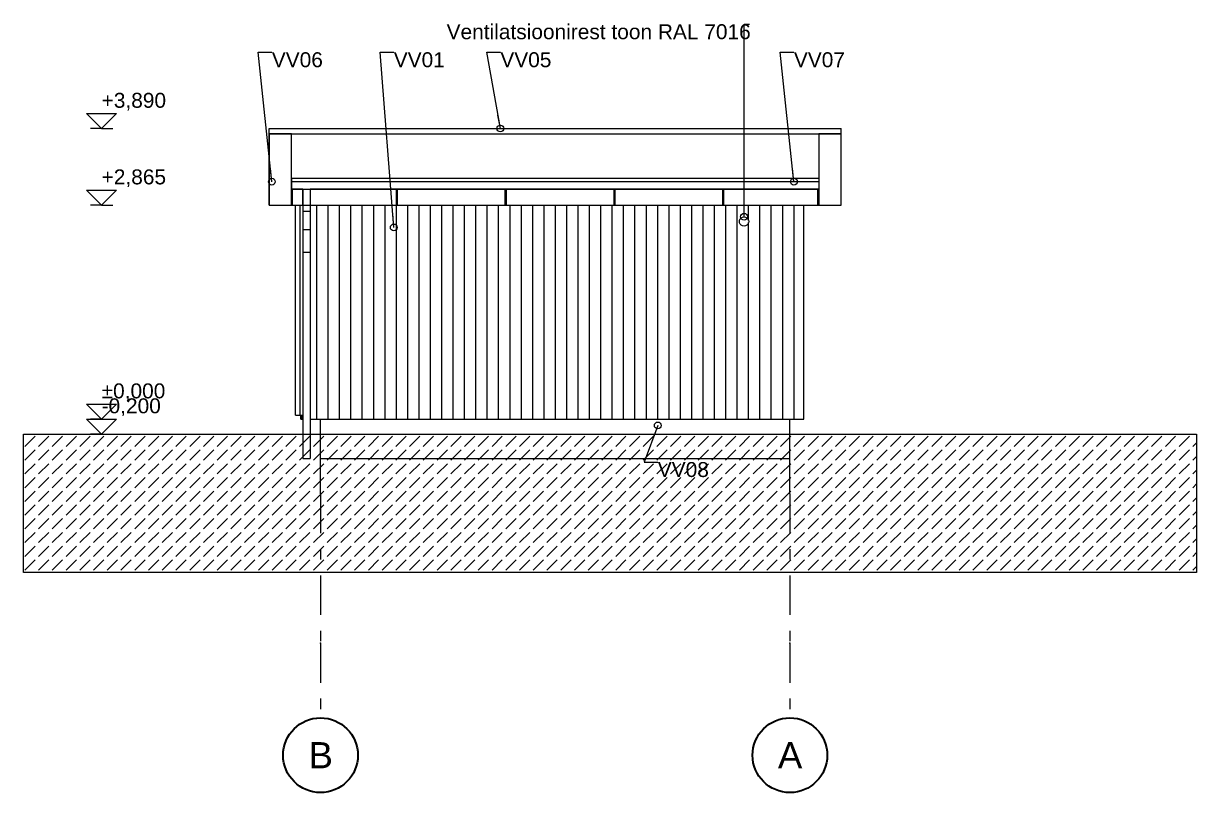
# Model space of a CAD drawing. Header units: millimetres. Extents: x 745166 to 884669, y -5000 to 15056.
# Drawn here: x 797083 to 812778, y -5000 to 5296 of the extents above; entities that cross this region are included whole.
import ezdxf

# ---------------------------------------------------------------- set-up
doc = ezdxf.new("R2010")
doc.units = ezdxf.units.MM
doc.header["$MEASUREMENT"] = 0
doc.linetypes.add('Double Dashed', pattern=[1093.611073, 529.166651, -211.666656, 141.111112, -211.666656])
for name, color, linetype, lineweight in [('New_0_Pen_No__1', 7, 'Continuous', 13), ('New_2D Drafting - General_Pen_No__1', 7, 'Continuous', 13), ('New_Annotation - Label_Pen_No__1', 7, 'Continuous', 13), ('New_Dimensioning - General_Pen_No__1', 7, 'Continuous', 13), ('New_Shell - Roof_Pen_No__1', 7, 'Continuous', 13), ('New_Structural - Bearing_Pen_No__1', 7, 'Continuous', 13), ('New_Structural - Grid_Pen_No__1', 7, 'Continuous', 13), ('New_Structural - Grid_Pen_No__7', 7, 'Continuous', 35)]:
    doc.layers.add(name, color=color, linetype=linetype, lineweight=lineweight)
doc.layers.add('New_2D Drafting - General_Pen_No__61', color=7, linetype='Continuous', lineweight=20, true_color=0x6a6a6a)
doc.layers.add('New_Structural - Bearing', color=7, linetype='Continuous')
doc.styles.add('GENERATED_STYLE_1', font='')
doc.styles.get('GENERATED_STYLE_1').set_extended_font_data('Arial')
doc.dimstyles.new('GENERATED_STYLE__1', dxfattribs={"dimtxt": 0.18, "dimasz": 182.4, "dimexe": 0.18, "dimexo": 0.0625, "dimgap": 0, "dimtad": 0, "dimtih": 1, "dimtoh": 1, "dimdec": 4, "dimzin": 0, "dimdsep": 46, "dimcen": 0.09, "dimadec": 0, "dimazin": 0, "dimtfac": 1, "dimtdec": 4, "dimtmove": 0, "dimatfit": 3, "dimldrblk": 'ARROWHEAD_1', "dimfxl": 0, "dimtolj": 1, "dimtzin": 0, "dimarcsym": 0})

# ---------------------------------------------------------------- blocks, each defined once
blk = doc.blocks.new('ARROWHEAD_1')
at = {"color": 0, "linetype": 'Continuous', "lineweight": 0}
blk.add_line((0, 0), (-1, 0), dxfattribs=at)
blk.add_circle((0, 0), 0.25, dxfattribs=at)

msp = doc.modelspace()

# ---------------------------------------------------------------- hatches: boundary and pattern name
at = {"layer": 'New_2D Drafting - General_Pen_No__61', "linetype": 'Continuous', "lineweight": 20, "true_color": 0x6a6a6a}
h = msp.add_hatch(dxfattribs=at)
h.set_pattern_fill('Dashed_0003', color=251, style=0, pattern_type=2)
h.set_pattern_definition([(45, (1555840.9, 0), (-183.84776, 183.84776), [194.99999, -65]), (45, (1555840.9, 183.85), (-183.84776, 183.84776), [194.99999, -65])])
h.paths.add_polyline_path([(797083.4, -200), (812778.2, -200), (812778.2, -2053.8), (797083.4, -2053.8)])
at = {"layer": 'New_Structural - Bearing', "linetype": 'Continuous', "lineweight": 0, "true_color": 0x000000}
h = msp.add_hatch(dxfattribs=at)
h.set_pattern_fill('Plank_Floor_vert_0003', color=18, style=0, pattern_type=2)
h.set_pattern_definition([(90, (1555840.9, 2e-11), (152, 0), [])])
h.paths.add_polyline_path([(800919.5, 2865), (800919.5, 0), (807525.6, 0), (807525.6, 2865)])
h.paths.add_polyline_path([(806662, 2645.5), (806665.1, 2664.8), (806674, 2682.2), (806687.8, 2696.1), (806705.2, 2704.9), (806724.5, 2708), (806743.9, 2704.9), (806761.3, 2696.1), (806775.1, 2682.2), (806784, 2664.8), (806787, 2645.5), (806784, 2626.2), (806775.1, 2608.8), (806761.3, 2594.9), (806743.9, 2586.1), (806724.5, 2583), (806705.2, 2586.1), (806687.8, 2594.9), (806674, 2608.8), (806665.1, 2626.2)], flags=0)

# ---------------------------------------------------------------- linework, layer by layer
at = {"layer": 'New_0_Pen_No__1', "color": 7, "linetype": 'Continuous', "lineweight": 13}
for p, q in [((800669.6, 3226.3), (807725.6, 3226.3)), ((800669.6, 3226.3), (800669.6, 3076.3)), ((807725.6, 3226.3), (807725.6, 3076.3)), ((800669.6, 3076.3), (807725.6, 3076.3)), ((800684.6, 2865), (800684.6, 3076.3)), ((800819.5, 3076.3), (800819.5, 2779.6)), ((800919.5, 3076.3), (800919.5, 2779.6)), ((802074.6, 2865), (802074.6, 3076.3)), ((802089.6, 2865), (802089.6, 3076.3)), ((803529.6, 2865), (803529.6, 3076.3)), ((803529.6, 2865), (803529.6, 3076.3)), ((803544.6, 2865), (803544.6, 3076.3)), ((804984.6, 2865), (804984.6, 3076.3)), ((804984.6, 2865), (804984.6, 3076.3)), ((804999.6, 2865), (804999.6, 3076.3)), ((806439.6, 2865), (806439.6, 3076.3)), ((806454.6, 2865), (806454.6, 3076.3)), ((807710.6, 2865), (807710.6, 3076.3)), ((807725.6, 2865), (807725.6, 3076.3)), ((800634.6, 2865), (802074.6, 2865)), ((802074.6, 2865), (803514.6, 2865)), ((803514.6, 2865), (804954.6, 2865)), ((804954.6, 2865), (806394.6, 2865)), ((800919.5, 2779.6), (800819.5, 2779.6)), ((800819.5, 2779.6), (800819.5, 2533.4)), ((800919.5, 2779.6), (800919.5, 2533.4)), ((800919.5, 2533.4), (800819.5, 2533.4)), ((800819.5, 2533.4), (800819.5, 2228)), ((800919.5, 2533.4), (800919.5, 2228)), ((800819.5, 2228), (800819.5, 2228)), ((800819.5, 2228), (800819.5, -530)), ((800919.5, 2228), (800819.5, 2228)), ((800919.5, 2228), (800919.5, -530)), ((800919.5, 2228), (800919.5, -530)), ((800819.5, -530), (800919.5, -530)), ((800919.5, -530), (800919.5, -530))]:
    msp.add_line(p, q, dxfattribs=at)
at = {"layer": 'New_0_Pen_No__1', "color": 7, "linetype": 'Continuous', "lineweight": 13, "flags": 128}
for points in [[(800369.6, 2865), (800669.6, 2865), (800669.6, 3820), (800369.6, 3820)], [(807725.6, 3178), (800669.6, 3178), (800669.6, 3820), (807725.6, 3820)], [(807725.6, 2865), (808025.6, 2865), (808025.6, 3820), (807725.6, 3820)], [(800819.5, 3076.3), (800669.6, 3076.3), (800669.6, 2865), (800819.5, 2865)], [(800919.5, 2865), (807725.6, 2865), (807725.6, 3076.3), (800919.5, 3076.3)]]:
    msp.add_lwpolyline(points, close=True, dxfattribs=at)
at = {"layer": 'New_2D Drafting - General_Pen_No__1', "color": 7, "linetype": 'Continuous', "lineweight": 13, "flags": 128}
msp.add_lwpolyline([(797083.4, -200), (812778.2, -200), (812778.2, -2053.8), (797083.4, -2053.8)], close=True, dxfattribs=at)
at = {"layer": 'New_Dimensioning - General_Pen_No__1', "color": 7, "linetype": 'Continuous', "lineweight": 13}
for p, q in [((798129, 3890), (797929, 4090)), ((797929, 4090), (798329, 4090)), ((798329, 4090), (798129, 3890)), ((798129, 3890), (797979, 3890)), ((798129, 3890), (798279, 3890)), ((798129, 2865), (797929, 3065)), ((797929, 3065), (798329, 3065)), ((798329, 3065), (798129, 2865)), ((798129, 2865), (797979, 2865)), ((798129, 2865), (798279, 2865)), ((798129, 0), (797929, 200)), ((797929, 200), (798329, 200)), ((798329, 200), (798129, 0)), ((798129, -200), (797929, 0)), ((797929, 0), (798329, 0)), ((798129, 0), (797979, 0)), ((798329, 0), (798129, -200)), ((798129, 0), (798279, 0)), ((798129, -200), (797979, -200)), ((798129, -200), (798279, -200))]:
    msp.add_line(p, q, dxfattribs=at)
at = {"layer": 'New_Shell - Roof_Pen_No__1', "color": 7, "linetype": 'Continuous', "lineweight": 13}
for p, q in [((800369.6, 3820), (800369.6, 3890)), ((800369.6, 3890), (808025.6, 3890)), ((800369.6, 3820), (808025.6, 3820)), ((800369.6, 3820), (800369.6, 3820)), ((800369.6, 2865), (800369.6, 3820)), ((808025.6, 3820), (808025.6, 3890)), ((808025.6, 2865), (808025.6, 3820)), ((800369.6, 2865), (800819.5, 2865)), ((800919.5, 2865), (808025.6, 2865))]:
    msp.add_line(p, q, dxfattribs=at)
at = {"layer": 'New_Structural - Bearing_Pen_No__1', "color": 7, "linetype": 'Continuous', "lineweight": 13}
for p, q in [((800724.9, 50), (800724.9, 2865)), ((800784.2, 50), (800784.2, 2865)), ((807525.6, 0), (807525.6, 2865)), ((806665.1, 2664.8), (806674, 2682.2)), ((806674, 2682.2), (806687.8, 2696.1)), ((806687.8, 2696.1), (806705.2, 2704.9)), ((806705.2, 2704.9), (806724.5, 2708)), ((806724.5, 2708), (806743.9, 2704.9)), ((806743.9, 2704.9), (806761.3, 2696.1)), ((806761.3, 2696.1), (806775.1, 2682.2)), ((806775.1, 2682.2), (806784, 2664.8)), ((806662, 2645.5), (806665.1, 2664.8)), ((806665.1, 2626.2), (806662, 2645.5)), ((806674, 2608.8), (806665.1, 2626.2)), ((806687.8, 2594.9), (806674, 2608.8)), ((806705.2, 2586.1), (806687.8, 2594.9)), ((806724.5, 2583), (806705.2, 2586.1)), ((806743.9, 2586.1), (806724.5, 2583)), ((806761.3, 2594.9), (806743.9, 2586.1)), ((806775.1, 2608.8), (806761.3, 2594.9)), ((806784, 2626.2), (806775.1, 2608.8)), ((806784, 2664.8), (806787, 2645.5)), ((806787, 2645.5), (806784, 2626.2)), ((800724.9, 50), (800784.2, 50)), ((800784.2, 50), (800819.5, 50)), ((800793.9, 0), (800793.9, 50)), ((800793.9, 0), (800810.8, 0)), ((800810.8, 0), (800810.8, 50)), ((800810.8, 0), (800819.5, 0)), ((800919.5, 0), (807525.6, 0)), ((801057.6, -530), (801057.6, 0)), ((807337.6, -530), (807337.6, 0)), ((801057.6, -530), (807337.6, -530))]:
    msp.add_line(p, q, dxfattribs=at)
at = {"layer": 'New_Structural - Grid_Pen_No__1', "color": 7, "linetype": 'Double Dashed', "lineweight": 13}
for p, q in [((801057.6, -1000), (801057.6, 0)), ((807337.6, -1000), (807337.6, 0)), ((801057.6, -1000), (801057.6, -3000)), ((807337.6, -1000), (807337.6, -3000)), ((801057.6, -3000), (801057.6, -4000)), ((807337.6, -3000), (807337.6, -4000))]:
    msp.add_line(p, q, dxfattribs=at)
for p in [(801057.6, -3000), (801057.6, -3000), (807337.6, -3000), (807337.6, -3000)]:
    msp.add_point(p, dxfattribs=at)
at = {"layer": 'New_Structural - Grid_Pen_No__7', "color": 7, "linetype": 'Continuous', "lineweight": 35}
for centre in [(801057.6, -4500), (807337.6, -4500)]:
    msp.add_circle(centre, 500, dxfattribs=at)

# ---------------------------------------------------------------- texts
at = {"layer": 'New_Annotation - Label_Pen_No__1', "color": 7, "linetype": 'Continuous', "lineweight": 13, "char_height": 200, "attachment_point": 1, "style": 'GENERATED_STYLE_1'}
for s, insert in [('\\A1;{\\pql;\\fArial|b0|i0|c0|p34;Ventilatsioonirest toon RAL 701\\fArial|b0|i0|c0|p34;6}', (802744.8, 5285.5)), ('\\A1;{\\pql;\\fArial|b0|i0|c0|p34;VV0\\fArial|b0|i0|c0|p34;6}', (800406.1, 4910.4)), ('\\A1;{\\pql;\\fArial|b0|i0|c0|p34;VV01}', (802037.5, 4910.4)), ('\\A1;{\\pql;\\fArial|b0|i0|c0|p34;VV0\\fArial|b0|i0|c0|p34;5}', (803463.7, 4910.4)), ('\\A1;{\\pql;\\fArial|b0|i0|c0|p34;VV0\\fArial|b0|i0|c0|p34;7}', (807390.9, 4910.4)), ('\\A1;{\\pql;\\fArial|b0|i0|c0|p34;VV0\\fArial|b0|i0|c0|p34;8}', (805570.2, -575.7))]:
    msp.add_mtext(s, dxfattribs=dict(at, insert=insert))
at = {"layer": 'New_Dimensioning - General_Pen_No__1', "color": 7, "lineweight": 13, "char_height": 200, "attachment_point": 7, "style": 'GENERATED_STYLE_1'}
for s, insert in [('\\A1;{\\pql;\\fArial|b0|i0|c0|p34;+3,890}', (798129, 4130)), ('\\A1;{\\pql;\\fArial|b0|i0|c0|p34;+2,865}', (798129, 3105)), ('\\A1;{\\pql;\\fArial|b0|i0|c0|p34;±0,000}', (798129, 240)), ('\\A1;{\\pql;\\fArial|b0|i0|c0|p34;-0,200}', (798129, 40))]:
    msp.add_mtext(s, dxfattribs=dict(at, insert=insert))
at = {"layer": 'New_Structural - Grid_Pen_No__1', "color": 7, "lineweight": 13, "char_height": 350, "attachment_point": 1, "style": 'GENERATED_STYLE_1'}
for s, insert in [('\\A1;{\\pql;\\pt0;\\fArial|b0|i0|c0|p34;B}', (800897.6, -4325)), ('\\A1;{\\pql;\\pt0;\\fArial|b0|i0|c0|p34;A}', (807177.6, -4325))]:
    msp.add_mtext(s, dxfattribs=dict(at, insert=insert))

# ---------------------------------------------------------------- leaders
at = {"layer": 'New_Annotation - Label_Pen_No__1', "color": 7, "linetype": 'Continuous', "lineweight": 13, "annotation_type": 0, "has_hookline": 1}
for points, hookline_direction, text_width in [([(806724.5, 2708), (806724.5, 5285.5), (806796.4, 5285.5)], 1, 4051.6), ([(800406.1, 3178), (800223.7, 4910.4), (800406.1, 4910.4)], 0, 669), ([(802037.5, 2565.6), (801855.1, 4910.4), (802037.5, 4910.4)], 0, 630.4), ([(803463.7, 3890), (803281.3, 4910.4), (803463.7, 4910.4)], 0, 670.4), ([(807390.9, 3178), (807208.5, 4910.4), (807390.9, 4910.4)], 0, 668.8), ([(805570.2, -85.4), (805387.8, -575.7), (805570.2, -575.7)], 0, 669.4)]:
    msp.add_leader(points, dimstyle='GENERATED_STYLE__1', dxfattribs=dict(at, hookline_direction=hookline_direction, text_width=text_width))

doc.saveas('drawing.dxf')
